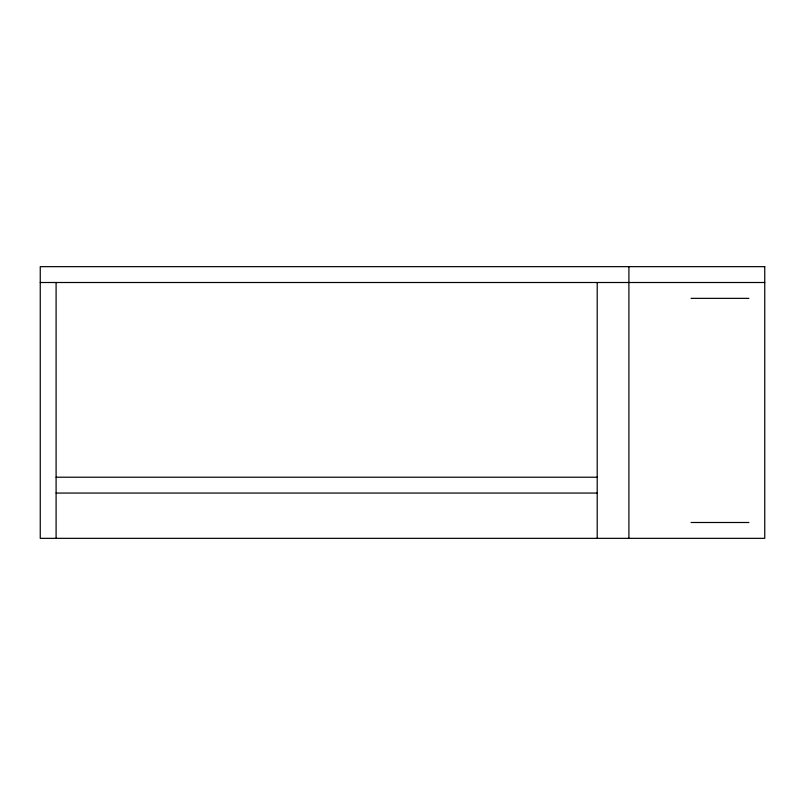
<?xml version="1.0" encoding="UTF-8"?>
<svg xmlns="http://www.w3.org/2000/svg" width="805" height="805" viewBox="0 0 805 805"><rect width="100%" height="100%" fill="white"/><g stroke="black" fill="none" stroke-linecap="round" stroke-linejoin="round"><path stroke-width="1.21" d="M40.25 282.505L764.75 282.505M691.042 298.353L748.902 298.353M56.098 477.214L597.209 477.214M56.098 493.063L597.209 493.063M691.042 522.495L748.902 522.495M628.906 266.656L628.906 538.344M597.209 282.505L597.209 538.344M56.098 282.505L56.098 538.344M764.75 266.656L40.25 266.656L40.25 538.344L764.75 538.344L764.75 266.656"/></g></svg>
